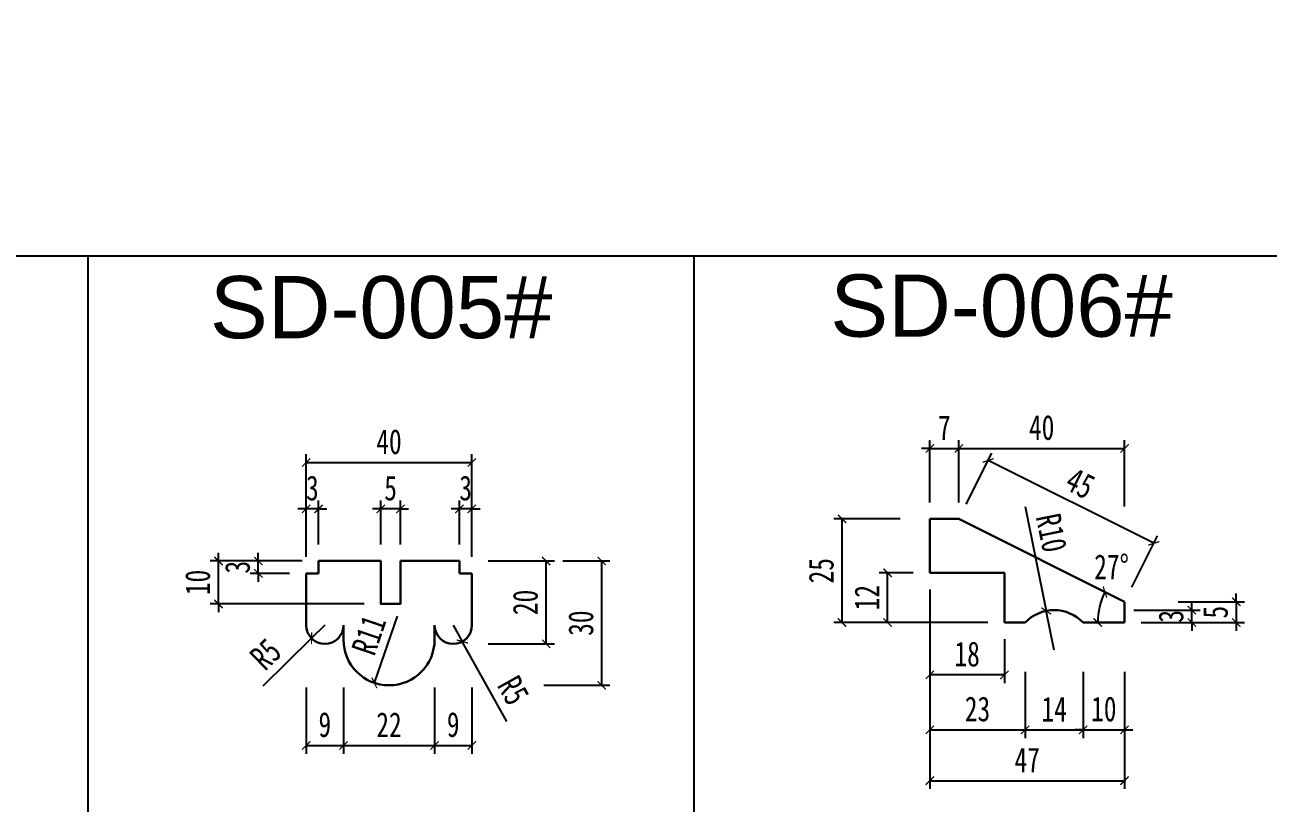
# Model space of a CAD drawing. Header units: millimetres. Extents: x 0 to 1097966, y -63096 to 223085.
# Drawn here: x 338555.3 to 338855.4, y -56648.4 to -56460.7 of the extents above; entities that cross this region are included whole.
import ezdxf

# ---------------------------------------------------------------- set-up
doc = ezdxf.new("R2010")
doc.units = ezdxf.units.MM
doc.layers.add('A3主线', color=7, linetype='Continuous', lineweight=30)
doc.styles.get("Standard").update_dxf_attribs({"font": 'arial.ttf'})
doc.styles.add('尺寸字体', font='', dxfattribs={"width": 0.75})
doc.styles.get('尺寸字体').set_extended_font_data('SimHei')
doc.dimstyles.new('副本 廖志利标注1', dxfattribs={"dimscale": 20, "dimtxt": 0.3, "dimasz": 0.1, "dimexe": 0.1, "dimexo": 0.2, "dimgap": 0.1, "dimtad": 1, "dimdec": 0, "dimzin": 0, "dimdsep": 46, "dimtxsty": '尺寸字体', "dimblk": 'ARCHTICK', "dimcen": 0.09, "dimclrd": 6, "dimclre": 6, "dimclrt": 2, "dimadec": 0, "dimazin": 0, "dimtfac": 1, "dimtdec": 0, "dimtix": 1, "dimtmove": 1, "dimatfit": 3, "dimldrblk": 'ARCHTICK', "dimfxl": 0.7, "dimfxlon": 1, "dimtolj": 1, "dimtzin": 0, "dimarcsym": 0})

# ---------------------------------------------------------------- blocks, each defined once
blk = doc.blocks.new('_ArchTick')
at = {"color": 0, "linetype": 'ByBlock', "const_width": 0.15}
blk.add_lwpolyline([(-0.5, -0.5), (0.5, 0.5)], dxfattribs=at)
blk = doc.blocks.new('*D560')
at = {"color": 6, "lineweight": -2, "transparency": 16777216}
for p, q in [((338623.18, -56620.5), (338623.18, -56636.5)), ((338632.18, -56620.5), (338632.18, -56636.5)), ((338623.18, -56634.5), (338632.18, -56634.5))]:
    blk.add_line(p, q, dxfattribs=at)
at = {"layer": 'Defpoints', "color": 0, "lineweight": 13, "transparency": 16777216}
for p in [(338623.18, -56605.5), (338632.18, -56605.5), (338632.18, -56634.5)]:
    blk.add_point(p, dxfattribs=at)
at = {"color": 6, "lineweight": -2, "transparency": 16777216, "xscale": 2, "yscale": 2, "zscale": 2, "rotation": 180}
blk.add_blockref('_ArchTick', (338623.18, -56634.5), dxfattribs=at)
at = {"color": 6, "lineweight": -2, "transparency": 16777216, "xscale": 2, "yscale": 2, "zscale": 2}
blk.add_blockref('_ArchTick', (338632.18, -56634.5), dxfattribs=at)
at = {"color": 2, "transparency": 16777216, "insert": (338627.68, -56629.5), "char_height": 6, "attachment_point": 5, "style": '尺寸字体'}
blk.add_mtext('\\A1;9', dxfattribs=at)
blk = doc.blocks.new('*D561')
at = {"color": 6, "lineweight": -2, "transparency": 16777216}
for p, q in [((338654.18, -56620.5), (338654.18, -56636.5)), ((338663.18, -56620.5), (338663.18, -56636.5)), ((338654.18, -56634.5), (338663.18, -56634.5))]:
    blk.add_line(p, q, dxfattribs=at)
at = {"layer": 'Defpoints', "color": 0, "lineweight": 13, "transparency": 16777216}
for p in [(338654.18, -56605.5), (338663.18, -56605.5), (338663.18, -56634.5)]:
    blk.add_point(p, dxfattribs=at)
at = {"color": 6, "lineweight": -2, "transparency": 16777216, "xscale": 2, "yscale": 2, "zscale": 2, "rotation": 180}
blk.add_blockref('_ArchTick', (338654.18, -56634.5), dxfattribs=at)
at = {"color": 6, "lineweight": -2, "transparency": 16777216, "xscale": 2, "yscale": 2, "zscale": 2}
blk.add_blockref('_ArchTick', (338663.18, -56634.5), dxfattribs=at)
at = {"color": 2, "transparency": 16777216, "insert": (338658.68, -56629.5), "char_height": 6, "attachment_point": 5, "style": '尺寸字体'}
blk.add_mtext('\\A1;9', dxfattribs=at)
blk = doc.blocks.new('*D562')
at = {"color": 6, "lineweight": -2, "transparency": 16777216}
for p, q in [((338641.19, -56586), (338641.19, -56575.44)), ((338645.92, -56586), (338645.92, -56575.44)), ((338641.19, -56577.44), (338639.19, -56577.44)), ((338645.92, -56577.44), (338641.19, -56577.44)), ((338645.92, -56577.44), (338647.92, -56577.44))]:
    blk.add_line(p, q, dxfattribs=at)
at = {"layer": 'Defpoints', "color": 0, "lineweight": 13, "transparency": 16777216}
for p in [(338641.19, -56577.44), (338641.19, -56590), (338645.92, -56590)]:
    blk.add_point(p, dxfattribs=at)
at = {"color": 6, "lineweight": -2, "transparency": 16777216, "xscale": 2, "yscale": 2, "zscale": 2}
blk.add_blockref('_ArchTick', (338641.19, -56577.44), dxfattribs=at)
at = {"color": 6, "lineweight": -2, "transparency": 16777216, "xscale": 2, "yscale": 2, "zscale": 2, "rotation": 180}
blk.add_blockref('_ArchTick', (338645.92, -56577.44), dxfattribs=at)
at = {"color": 2, "transparency": 16777216, "insert": (338643.56, -56572.44), "char_height": 6, "attachment_point": 5, "style": '尺寸字体'}
blk.add_mtext('\\A1;5', dxfattribs=at)
blk = doc.blocks.new('*D563')
at = {"color": 6, "lineweight": -2, "transparency": 16777216}
for p, q in [((338667.12, -56590), (338683.12, -56590)), ((338681.12, -56610), (338681.12, -56590)), ((338667.12, -56610), (338683.12, -56610))]:
    blk.add_line(p, q, dxfattribs=at)
at = {"layer": 'Defpoints', "color": 0, "lineweight": 13, "transparency": 16777216}
for p in [(338660.18, -56590), (338681.12, -56590), (338658.68, -56610)]:
    blk.add_point(p, dxfattribs=at)
at = {"color": 6, "lineweight": -2, "transparency": 16777216, "xscale": 2, "yscale": 2, "zscale": 2}
for p, rotation in [((338681.12, -56590), 90), ((338681.12, -56610), 270)]:
    blk.add_blockref('_ArchTick', p, dxfattribs=dict(at, rotation=rotation))
at = {"color": 2, "transparency": 16777216, "insert": (338676.12, -56600), "char_height": 6, "attachment_point": 5, "rotation": 90, "style": '尺寸字体'}
blk.add_mtext('\\A1;20', dxfattribs=at)
blk = doc.blocks.new('*D564')
at = {"color": 6, "lineweight": -2, "transparency": 16777216}
for p, q in [((338685.12, -56590), (338696.53, -56590)), ((338694.53, -56620), (338694.53, -56590)), ((338680.53, -56620), (338696.53, -56620))]:
    blk.add_line(p, q, dxfattribs=at)
at = {"layer": 'Defpoints', "color": 0, "lineweight": 13, "transparency": 16777216}
for p in [(338681.12, -56590), (338694.53, -56590), (338643.18, -56620)]:
    blk.add_point(p, dxfattribs=at)
at = {"color": 6, "lineweight": -2, "transparency": 16777216, "xscale": 2, "yscale": 2, "zscale": 2}
for p, rotation in [((338694.53, -56590), 90), ((338694.53, -56620), 270)]:
    blk.add_blockref('_ArchTick', p, dxfattribs=dict(at, rotation=rotation))
at = {"color": 2, "transparency": 16777216, "insert": (338689.53, -56605), "char_height": 6, "attachment_point": 5, "rotation": 90, "style": '尺寸字体'}
blk.add_mtext('\\A1;30', dxfattribs=at)
blk = doc.blocks.new('*D565')
at = {"color": 6, "lineweight": -2, "transparency": 16777216}
for p, q in [((338611.62, -56590), (338611.62, -56588)), ((338622.18, -56590), (338609.62, -56590)), ((338611.62, -56593), (338611.62, -56590)), ((338619.18, -56593), (338609.62, -56593)), ((338611.62, -56593), (338611.62, -56595))]:
    blk.add_line(p, q, dxfattribs=at)
at = {"layer": 'Defpoints', "color": 0, "lineweight": 13, "transparency": 16777216}
for p in [(338611.62, -56590), (338626.18, -56590), (338623.18, -56593)]:
    blk.add_point(p, dxfattribs=at)
at = {"color": 6, "lineweight": -2, "transparency": 16777216, "xscale": 2, "yscale": 2, "zscale": 2}
for p, rotation in [((338611.62, -56590), 270), ((338611.62, -56593), 90)]:
    blk.add_blockref('_ArchTick', p, dxfattribs=dict(at, rotation=rotation))
at = {"color": 2, "transparency": 16777216, "insert": (338606.62, -56591.5), "char_height": 6, "attachment_point": 5, "rotation": 90, "style": '尺寸字体'}
blk.add_mtext('\\A1;3', dxfattribs=at)
blk = doc.blocks.new('*D566')
at = {"color": 6, "lineweight": -2, "transparency": 16777216}
for p, q in [((338623.18, -56589), (338623.18, -56575.44)), ((338626.18, -56586), (338626.18, -56575.44)), ((338623.18, -56577.44), (338621.18, -56577.44)), ((338626.18, -56577.44), (338623.18, -56577.44)), ((338626.18, -56577.44), (338628.18, -56577.44))]:
    blk.add_line(p, q, dxfattribs=at)
at = {"layer": 'Defpoints', "color": 0, "lineweight": 13, "transparency": 16777216}
for p in [(338623.18, -56577.44), (338626.18, -56590), (338623.18, -56593)]:
    blk.add_point(p, dxfattribs=at)
at = {"color": 6, "lineweight": -2, "transparency": 16777216, "xscale": 2, "yscale": 2, "zscale": 2}
blk.add_blockref('_ArchTick', (338623.18, -56577.44), dxfattribs=at)
at = {"color": 6, "lineweight": -2, "transparency": 16777216, "xscale": 2, "yscale": 2, "zscale": 2, "rotation": 180}
blk.add_blockref('_ArchTick', (338626.18, -56577.44), dxfattribs=at)
at = {"color": 2, "transparency": 16777216, "insert": (338624.68, -56572.44), "char_height": 6, "attachment_point": 5, "style": '尺寸字体'}
blk.add_mtext('\\A1;3', dxfattribs=at)
blk = doc.blocks.new('*D567')
at = {"color": 6, "lineweight": -2, "transparency": 16777216}
for p, q in [((338632.18, -56620.5), (338632.18, -56636.5)), ((338654.18, -56620.5), (338654.18, -56636.5)), ((338632.18, -56634.5), (338654.18, -56634.5))]:
    blk.add_line(p, q, dxfattribs=at)
at = {"layer": 'Defpoints', "color": 0, "lineweight": 13, "transparency": 16777216}
for p in [(338632.18, -56605.5), (338654.18, -56605.5), (338654.18, -56634.5)]:
    blk.add_point(p, dxfattribs=at)
at = {"color": 6, "lineweight": -2, "transparency": 16777216, "xscale": 2, "yscale": 2, "zscale": 2, "rotation": 180}
blk.add_blockref('_ArchTick', (338632.18, -56634.5), dxfattribs=at)
at = {"color": 6, "lineweight": -2, "transparency": 16777216, "xscale": 2, "yscale": 2, "zscale": 2}
blk.add_blockref('_ArchTick', (338654.18, -56634.5), dxfattribs=at)
at = {"color": 2, "transparency": 16777216, "insert": (338643.18, -56629.5), "char_height": 6, "attachment_point": 5, "style": '尺寸字体'}
blk.add_mtext('\\A1;22', dxfattribs=at)
blk = doc.blocks.new('*D568')
at = {"color": 6, "lineweight": -2, "transparency": 16777216}
for p, q in [((338623.18, -56580.25), (338623.18, -56564.25)), ((338663.18, -56580.25), (338663.18, -56564.25)), ((338623.18, -56566.25), (338663.18, -56566.25))]:
    blk.add_line(p, q, dxfattribs=at)
at = {"layer": 'Defpoints', "color": 0, "lineweight": 13, "transparency": 16777216}
for p in [(338663.18, -56566.25), (338623.18, -56593), (338663.18, -56596.28)]:
    blk.add_point(p, dxfattribs=at)
at = {"color": 6, "lineweight": -2, "transparency": 16777216, "xscale": 2, "yscale": 2, "zscale": 2, "rotation": 180}
blk.add_blockref('_ArchTick', (338623.18, -56566.25), dxfattribs=at)
at = {"color": 6, "lineweight": -2, "transparency": 16777216, "xscale": 2, "yscale": 2, "zscale": 2}
blk.add_blockref('_ArchTick', (338663.18, -56566.25), dxfattribs=at)
at = {"color": 2, "transparency": 16777216, "insert": (338643.18, -56561.25), "char_height": 6, "attachment_point": 5, "style": '尺寸字体'}
blk.add_mtext('\\A1;40', dxfattribs=at)
blk = doc.blocks.new('*D571')
at = {"color": 6, "lineweight": -2, "transparency": 16777216}
for p, q in [((338773.77, -56575.85), (338773.77, -56560.83)), ((338780.77, -56575.85), (338780.77, -56560.83)), ((338773.77, -56562.83), (338771.77, -56562.83)), ((338773.77, -56562.83), (338780.77, -56562.83)), ((338780.77, -56562.83), (338782.77, -56562.83))]:
    blk.add_line(p, q, dxfattribs=at)
at = {"layer": 'Defpoints', "color": 0, "lineweight": 13, "transparency": 16777216}
for p in [(338780.77, -56562.83), (338773.77, -56579.85), (338780.77, -56579.85)]:
    blk.add_point(p, dxfattribs=at)
at = {"color": 6, "lineweight": -2, "transparency": 16777216, "xscale": 2, "yscale": 2, "zscale": 2}
blk.add_blockref('_ArchTick', (338773.77, -56562.83), dxfattribs=at)
at = {"color": 6, "lineweight": -2, "transparency": 16777216, "xscale": 2, "yscale": 2, "zscale": 2, "rotation": 180}
blk.add_blockref('_ArchTick', (338780.77, -56562.83), dxfattribs=at)
at = {"color": 2, "transparency": 16777216, "insert": (338777.27, -56557.83), "char_height": 6, "attachment_point": 5, "style": '尺寸字体'}
blk.add_mtext('\\A1;7', dxfattribs=at)
blk = doc.blocks.new('*D572')
at = {"color": 6, "lineweight": -2, "transparency": 16777216}
for p, q in [((338780.77, -56575.85), (338780.77, -56560.83)), ((338820.77, -56576.83), (338820.77, -56560.83)), ((338780.77, -56562.83), (338820.77, -56562.83))]:
    blk.add_line(p, q, dxfattribs=at)
at = {"layer": 'Defpoints', "color": 0, "lineweight": 13, "transparency": 16777216}
for p in [(338820.77, -56562.83), (338780.77, -56579.85), (338820.77, -56599.85)]:
    blk.add_point(p, dxfattribs=at)
at = {"color": 6, "lineweight": -2, "transparency": 16777216, "xscale": 2, "yscale": 2, "zscale": 2, "rotation": 180}
blk.add_blockref('_ArchTick', (338780.77, -56562.83), dxfattribs=at)
at = {"color": 6, "lineweight": -2, "transparency": 16777216, "xscale": 2, "yscale": 2, "zscale": 2}
blk.add_blockref('_ArchTick', (338820.77, -56562.83), dxfattribs=at)
at = {"color": 2, "transparency": 16777216, "insert": (338800.77, -56557.83), "char_height": 6, "attachment_point": 5, "style": '尺寸字体'}
blk.add_mtext('\\A1;40', dxfattribs=at)
blk = doc.blocks.new('*D573')
at = {"color": 6, "lineweight": -2, "transparency": 16777216}
for p, q in [((338766.57, -56579.85), (338750.57, -56579.85)), ((338752.57, -56604.85), (338752.57, -56579.85)), ((338766.57, -56604.85), (338750.57, -56604.85))]:
    blk.add_line(p, q, dxfattribs=at)
at = {"layer": 'Defpoints', "color": 0, "lineweight": 13, "transparency": 16777216}
for p in [(338752.57, -56579.85), (338773.77, -56579.85), (338791.77, -56604.85)]:
    blk.add_point(p, dxfattribs=at)
at = {"color": 6, "lineweight": -2, "transparency": 16777216, "xscale": 2, "yscale": 2, "zscale": 2}
for p, rotation in [((338752.57, -56579.85), 90), ((338752.57, -56604.85), 270)]:
    blk.add_blockref('_ArchTick', p, dxfattribs=dict(at, rotation=rotation))
at = {"color": 2, "transparency": 16777216, "insert": (338747.57, -56592.35), "char_height": 6, "attachment_point": 5, "rotation": 90, "style": '尺寸字体'}
blk.add_mtext('\\A1;25', dxfattribs=at)
blk = doc.blocks.new('*D574')
at = {"color": 6, "lineweight": -2, "transparency": 16777216}
for p, q in [((338773.77, -56616.74), (338773.77, -56632.74)), ((338796.77, -56616.74), (338796.77, -56632.74)), ((338773.77, -56630.74), (338796.77, -56630.74))]:
    blk.add_line(p, q, dxfattribs=at)
at = {"layer": 'Defpoints', "color": 0, "lineweight": 13, "transparency": 16777216}
for p in [(338773.77, -56592.85), (338796.77, -56604.85), (338796.77, -56630.74)]:
    blk.add_point(p, dxfattribs=at)
at = {"color": 6, "lineweight": -2, "transparency": 16777216, "xscale": 2, "yscale": 2, "zscale": 2, "rotation": 180}
blk.add_blockref('_ArchTick', (338773.77, -56630.74), dxfattribs=at)
at = {"color": 6, "lineweight": -2, "transparency": 16777216, "xscale": 2, "yscale": 2, "zscale": 2}
blk.add_blockref('_ArchTick', (338796.77, -56630.74), dxfattribs=at)
at = {"color": 2, "transparency": 16777216, "insert": (338785.27, -56625.74), "char_height": 6, "attachment_point": 5, "style": '尺寸字体'}
blk.add_mtext('\\A1;23', dxfattribs=at)
blk = doc.blocks.new('*D575')
at = {"color": 6, "lineweight": -2, "transparency": 16777216}
for p, q in [((338796.77, -56616.74), (338796.77, -56632.74)), ((338810.77, -56616.74), (338810.77, -56632.74)), ((338796.77, -56630.74), (338810.77, -56630.74))]:
    blk.add_line(p, q, dxfattribs=at)
at = {"layer": 'Defpoints', "color": 0, "lineweight": 13, "transparency": 16777216}
for p in [(338796.77, -56604.85), (338810.77, -56604.85), (338810.77, -56630.74)]:
    blk.add_point(p, dxfattribs=at)
at = {"color": 6, "lineweight": -2, "transparency": 16777216, "xscale": 2, "yscale": 2, "zscale": 2, "rotation": 180}
blk.add_blockref('_ArchTick', (338796.77, -56630.74), dxfattribs=at)
at = {"color": 6, "lineweight": -2, "transparency": 16777216, "xscale": 2, "yscale": 2, "zscale": 2}
blk.add_blockref('_ArchTick', (338810.77, -56630.74), dxfattribs=at)
at = {"color": 2, "transparency": 16777216, "insert": (338803.77, -56625.74), "char_height": 6, "attachment_point": 5, "style": '尺寸字体'}
blk.add_mtext('\\A1;14', dxfattribs=at)
blk = doc.blocks.new('*D576')
at = {"color": 6, "lineweight": -2, "transparency": 16777216}
for p, q in [((338810.77, -56616.74), (338810.77, -56632.74)), ((338820.77, -56616.74), (338820.77, -56632.74)), ((338810.77, -56630.74), (338808.77, -56630.74)), ((338810.77, -56630.74), (338820.77, -56630.74)), ((338820.77, -56630.74), (338822.77, -56630.74))]:
    blk.add_line(p, q, dxfattribs=at)
at = {"layer": 'Defpoints', "color": 0, "lineweight": 13, "transparency": 16777216}
for p in [(338810.77, -56604.85), (338820.77, -56604.85), (338820.77, -56630.74)]:
    blk.add_point(p, dxfattribs=at)
at = {"color": 6, "lineweight": -2, "transparency": 16777216, "xscale": 2, "yscale": 2, "zscale": 2}
blk.add_blockref('_ArchTick', (338810.77, -56630.74), dxfattribs=at)
at = {"color": 6, "lineweight": -2, "transparency": 16777216, "xscale": 2, "yscale": 2, "zscale": 2, "rotation": 180}
blk.add_blockref('_ArchTick', (338820.77, -56630.74), dxfattribs=at)
at = {"color": 2, "transparency": 16777216, "insert": (338815.77, -56625.74), "char_height": 6, "attachment_point": 5, "style": '尺寸字体'}
blk.add_mtext('\\A1;10', dxfattribs=at)
blk = doc.blocks.new('*D577')
at = {"color": 6, "lineweight": -2, "transparency": 16777216}
for p, q in [((338773.77, -56629), (338773.77, -56645)), ((338820.77, -56629), (338820.77, -56645)), ((338773.77, -56643), (338820.77, -56643))]:
    blk.add_line(p, q, dxfattribs=at)
at = {"layer": 'Defpoints', "color": 0, "lineweight": 13, "transparency": 16777216}
for p in [(338773.77, -56604.85), (338820.77, -56604.85), (338820.77, -56643)]:
    blk.add_point(p, dxfattribs=at)
at = {"color": 6, "lineweight": -2, "transparency": 16777216, "xscale": 2, "yscale": 2, "zscale": 2, "rotation": 180}
blk.add_blockref('_ArchTick', (338773.77, -56643), dxfattribs=at)
at = {"color": 6, "lineweight": -2, "transparency": 16777216, "xscale": 2, "yscale": 2, "zscale": 2}
blk.add_blockref('_ArchTick', (338820.77, -56643), dxfattribs=at)
at = {"color": 2, "transparency": 16777216, "insert": (338797.27, -56638), "char_height": 6, "attachment_point": 5, "style": '尺寸字体'}
blk.add_mtext('\\A1;47', dxfattribs=at)
blk = doc.blocks.new('*D578')
at = {"color": 6, "lineweight": -2, "transparency": 16777216}
for p, q in [((338837.02, -56601.85), (338837.02, -56599.85)), ((338823.02, -56601.85), (338839.02, -56601.85)), ((338837.02, -56604.85), (338837.02, -56601.85)), ((338824.77, -56604.85), (338839.02, -56604.85)), ((338837.02, -56604.85), (338837.02, -56606.85))]:
    blk.add_line(p, q, dxfattribs=at)
at = {"layer": 'Defpoints', "color": 0, "lineweight": 13, "transparency": 16777216}
for p in [(338803.77, -56601.85), (338837.02, -56601.85), (338820.77, -56604.85)]:
    blk.add_point(p, dxfattribs=at)
at = {"color": 6, "lineweight": -2, "transparency": 16777216, "xscale": 2, "yscale": 2, "zscale": 2}
for p, rotation in [((338837.02, -56601.85), 270), ((338837.02, -56604.85), 90)]:
    blk.add_blockref('_ArchTick', p, dxfattribs=dict(at, rotation=rotation))
at = {"color": 2, "transparency": 16777216, "insert": (338832.02, -56603.35), "char_height": 6, "attachment_point": 5, "rotation": 90, "style": '尺寸字体'}
blk.add_mtext('\\A1;3', dxfattribs=at)
blk = doc.blocks.new('*D579')
at = {"color": 6, "lineweight": -2, "transparency": 16777216}
for p, q in [((338833.75, -56599.85), (338849.75, -56599.85)), ((338847.75, -56599.85), (338847.75, -56597.85)), ((338847.75, -56599.85), (338847.75, -56604.85)), ((338833.75, -56604.85), (338849.75, -56604.85)), ((338847.75, -56604.85), (338847.75, -56606.85))]:
    blk.add_line(p, q, dxfattribs=at)
at = {"layer": 'Defpoints', "color": 0, "lineweight": 13, "transparency": 16777216}
for p in [(338820.77, -56599.85), (338820.77, -56604.85), (338847.75, -56604.85)]:
    blk.add_point(p, dxfattribs=at)
at = {"color": 6, "lineweight": -2, "transparency": 16777216, "xscale": 2, "yscale": 2, "zscale": 2}
for p, rotation in [((338847.75, -56599.85), 270), ((338847.75, -56604.85), 90)]:
    blk.add_blockref('_ArchTick', p, dxfattribs=dict(at, rotation=rotation))
at = {"color": 2, "transparency": 16777216, "insert": (338842.75, -56602.35), "char_height": 6, "attachment_point": 5, "rotation": 90, "style": '尺寸字体'}
blk.add_mtext('\\A1;5', dxfattribs=at)
blk = doc.blocks.new('*D580')
at = {"color": 6, "lineweight": -2, "transparency": 16777216}
for p, q in [((338782.56, -56576.28), (338788.72, -56563.95)), ((338827.83, -56585.74), (338787.83, -56565.74)), ((338822.56, -56596.28), (338828.72, -56583.95))]:
    blk.add_line(p, q, dxfattribs=at)
at = {"layer": 'Defpoints', "color": 0, "lineweight": 13, "transparency": 16777216}
for p in [(338787.83, -56565.74), (338780.77, -56579.85), (338820.77, -56599.85)]:
    blk.add_point(p, dxfattribs=at)
at = {"color": 6, "lineweight": -2, "transparency": 16777216, "xscale": 2, "yscale": 2, "zscale": 2}
for p, rotation in [((338787.83, -56565.74), 153.434948822922), ((338827.83, -56585.74), 333.434948822922)]:
    blk.add_blockref('_ArchTick', p, dxfattribs=dict(at, rotation=rotation))
at = {"color": 2, "transparency": 16777216, "insert": (338810.07, -56571.27), "char_height": 6, "attachment_point": 5, "rotation": 333.4349, "style": '尺寸字体'}
blk.add_mtext('\\A1;45', dxfattribs=at)
blk = doc.blocks.new('*D688')
at = {"color": 6, "lineweight": -2, "transparency": 16777216}
for p, q in [((338635.65, -56752.55), (338635.65, -56768.55)), ((338632.65, -56754.61), (338632.65, -56768.55)), ((338632.65, -56766.55), (338630.65, -56766.55)), ((338632.65, -56766.55), (338635.65, -56766.55)), ((338635.65, -56766.55), (338637.65, -56766.55))]:
    blk.add_line(p, q, dxfattribs=at)
at = {"layer": 'Defpoints', "color": 0, "lineweight": 13, "transparency": 16777216}
for p in [(338635.65, 0, 0), (338632.65, -56750.61, 0), (338635.65, -56766.55)]:
    blk.add_point(p, dxfattribs=at)
at = {"color": 6, "lineweight": -2, "transparency": 16777216, "xscale": 2, "yscale": 2, "zscale": 2}
blk.add_blockref('_ArchTick', (338632.65, -56766.55), dxfattribs=at)
at = {"color": 6, "lineweight": -2, "transparency": 16777216, "xscale": 2, "yscale": 2, "zscale": 2, "rotation": 180}
blk.add_blockref('_ArchTick', (338635.65, -56766.55), dxfattribs=at)
at = {"color": 2, "transparency": 16777216, "insert": (338634.15, -56761.55), "char_height": 6, "attachment_point": 5, "style": '尺寸字体'}
blk.add_mtext('\\A1;3', dxfattribs=at)
blk = doc.blocks.new('*D689')
at = {"color": 6, "lineweight": -2, "transparency": 16777216}
for p, q in [((338635.65, -4), (338635.65, -17.94)), ((338642.65, -29.94), (338642.65, -13.94)), ((338635.65, -15.94), (338633.65, -15.94)), ((338635.65, -15.94), (338642.65, -15.94)), ((338642.65, -15.94), (338644.65, -15.94))]:
    blk.add_line(p, q, dxfattribs=at)
at = {"layer": 'Defpoints', "color": 0, "lineweight": 13, "transparency": 16777216}
for p in [(338635.65, 0, 0), (338642.65, -15.94), (338642.65, -56750.61, 0)]:
    blk.add_point(p, dxfattribs=at)
at = {"color": 6, "lineweight": -2, "transparency": 16777216, "xscale": 2, "yscale": 2, "zscale": 2}
blk.add_blockref('_ArchTick', (338635.65, -15.94), dxfattribs=at)
at = {"color": 6, "lineweight": -2, "transparency": 16777216, "xscale": 2, "yscale": 2, "zscale": 2, "rotation": 180}
blk.add_blockref('_ArchTick', (338642.65, -15.94), dxfattribs=at)
at = {"color": 2, "transparency": 16777216, "insert": (338639.15, -10.94), "char_height": 6, "attachment_point": 5, "style": '尺寸字体'}
blk.add_mtext('\\A1;7', dxfattribs=at)
blk = doc.blocks.new('*D627')
at = {"color": 6, "lineweight": -2, "transparency": 16777216}
for p, q in [((338660.18, -56586), (338660.18, -56575.44)), ((338663.18, -56589), (338663.18, -56575.44)), ((338660.18, -56577.44), (338658.18, -56577.44)), ((338663.18, -56577.44), (338660.18, -56577.44)), ((338663.18, -56577.44), (338665.18, -56577.44))]:
    blk.add_line(p, q, dxfattribs=at)
at = {"layer": 'Defpoints', "color": 0, "lineweight": 13, "transparency": 16777216}
for p in [(338660.18, -56577.44), (338660.18, -56590), (338663.18, -56593)]:
    blk.add_point(p, dxfattribs=at)
at = {"color": 6, "lineweight": -2, "transparency": 16777216, "xscale": 2, "yscale": 2, "zscale": 2}
blk.add_blockref('_ArchTick', (338660.18, -56577.44), dxfattribs=at)
at = {"color": 6, "lineweight": -2, "transparency": 16777216, "xscale": 2, "yscale": 2, "zscale": 2, "rotation": 180}
blk.add_blockref('_ArchTick', (338663.18, -56577.44), dxfattribs=at)
at = {"color": 2, "transparency": 16777216, "insert": (338661.68, -56572.44), "char_height": 6, "attachment_point": 5, "style": '尺寸字体'}
blk.add_mtext('\\A1;3', dxfattribs=at)
blk = doc.blocks.new('*D628')
at = {"color": 6, "lineweight": -2, "transparency": 16777216}
for p in [(338627.68, -56605.5), (338612.79, -56620.09)]:
    blk.add_line(p, (338624.47, -56608.64), dxfattribs=at)
at = {"layer": 'Defpoints', "color": 0, "lineweight": 13, "transparency": 16777216}
for p in [(338627.68, -56605.5), (338624.47, -56608.64)]:
    blk.add_point(p, dxfattribs=at)
at = {"color": 6, "lineweight": -2, "transparency": 16777216, "xscale": 2, "yscale": 2, "zscale": 2, "rotation": 44.40264058946459}
blk.add_blockref('_ArchTick', (338624.47, -56608.64), dxfattribs=at)
at = {"color": 2, "transparency": 16777216, "insert": (338613.39, -56612.49), "char_height": 6, "attachment_point": 5, "rotation": 44.4026, "style": '尺寸字体'}
blk.add_mtext('\\A1;R5', dxfattribs=at)
blk = doc.blocks.new('*D629')
at = {"color": 6, "lineweight": -2, "transparency": 16777216}
blk.add_line((338645.12, -56603.32), (338639.63, -56619.41), dxfattribs=at)
at = {"layer": 'Defpoints', "color": 0, "lineweight": 13, "transparency": 16777216}
for p in [(338643.18, -56609), (338639.63, -56619.41)]:
    blk.add_point(p, dxfattribs=at)
at = {"color": 6, "lineweight": -2, "transparency": 16777216, "xscale": 2, "yscale": 2, "zscale": 2, "rotation": 251.1820105342293}
blk.add_blockref('_ArchTick', (338639.63, -56619.41), dxfattribs=at)
at = {"color": 2, "transparency": 16777216, "insert": (338638.29, -56607.86), "char_height": 6, "attachment_point": 5, "rotation": 71.182, "style": '尺寸字体'}
blk.add_mtext('\\A1;R11', dxfattribs=at)
blk = doc.blocks.new('*D630')
at = {"color": 6, "lineweight": -2, "transparency": 16777216}
for p in [(338658.68, -56605.5), (338671.63, -56628.7)]:
    blk.add_line(p, (338660.88, -56609.43), dxfattribs=at)
at = {"layer": 'Defpoints', "color": 0, "lineweight": 13, "transparency": 16777216}
for p in [(338658.68, -56605.5), (338660.88, -56609.43)]:
    blk.add_point(p, dxfattribs=at)
at = {"color": 6, "lineweight": -2, "transparency": 16777216, "xscale": 2, "yscale": 2, "zscale": 2, "rotation": 119.1557129014699}
blk.add_blockref('_ArchTick', (338660.88, -56609.43), dxfattribs=at)
at = {"color": 2, "transparency": 16777216, "insert": (338673.19, -56621.24), "char_height": 6, "attachment_point": 5, "rotation": 299.1557, "style": '尺寸字体'}
blk.add_mtext('\\A1;R5', dxfattribs=at)
blk = doc.blocks.new('*D701')
at = {"color": 6, "lineweight": -2, "transparency": 16777216}
blk.add_arc((338830.77, -56604.85), 16.47, 153.4349, 180, dxfattribs=at)
at = {"layer": 'Defpoints', "color": 0, "lineweight": 13, "transparency": 16777216}
for p in [(338780.77, -56579.85), (338820.77, -56599.85), (338814.5, -56602.32), (338810.77, -56604.85), (338820.77, -56604.85)]:
    blk.add_point(p, dxfattribs=at)
at = {"color": 6, "lineweight": -2, "transparency": 16777216, "xscale": 2, "yscale": 2, "zscale": 2}
for p, rotation in [((338816.04, -56597.49), 63.43494882294875), ((338814.3, -56604.85), 269.9999999999454)]:
    blk.add_blockref('_ArchTick', p, dxfattribs=dict(at, rotation=rotation))
at = {"color": 2, "transparency": 16777216, "insert": (338817.64, -56591.41), "char_height": 6, "attachment_point": 5, "style": '尺寸字体'}
blk.add_mtext('\\A1;27°', dxfattribs=at)
blk = doc.blocks.new('*D631')
at = {"color": 6, "lineweight": -2, "transparency": 16777216}
for p in [(338796.75, -56576.89), (338803.77, -56611.52)]:
    blk.add_line(p, (338801.85, -56602.05), dxfattribs=at)
at = {"layer": 'Defpoints', "color": 0, "lineweight": 13, "transparency": 16777216}
for p in [(338801.85, -56602.05), (338803.77, -56611.52)]:
    blk.add_point(p, dxfattribs=at)
at = {"color": 6, "lineweight": -2, "transparency": 16777216, "xscale": 2, "yscale": 2, "zscale": 2, "rotation": 281.4647095141468}
blk.add_blockref('_ArchTick', (338801.85, -56602.05), dxfattribs=at)
at = {"color": 2, "transparency": 16777216, "insert": (338803.13, -56583.22), "char_height": 6, "attachment_point": 5, "rotation": 281.4647, "style": '尺寸字体'}
blk.add_mtext('\\A1;R10', dxfattribs=at)
blk = doc.blocks.new('*D632')
at = {"color": 6, "lineweight": -2, "transparency": 16777216}
for p, q in [((338773.77, -56596.85), (338773.77, -56619.48)), ((338791.77, -56608.85), (338791.77, -56619.48)), ((338791.77, -56617.48), (338773.77, -56617.48))]:
    blk.add_line(p, q, dxfattribs=at)
at = {"layer": 'Defpoints', "color": 0, "lineweight": 13, "transparency": 16777216}
for p in [(338773.77, -56592.85), (338791.77, -56604.85), (338773.77, -56617.48)]:
    blk.add_point(p, dxfattribs=at)
at = {"color": 6, "lineweight": -2, "transparency": 16777216, "xscale": 2, "yscale": 2, "zscale": 2, "rotation": 180}
blk.add_blockref('_ArchTick', (338773.77, -56617.48), dxfattribs=at)
at = {"color": 6, "lineweight": -2, "transparency": 16777216, "xscale": 2, "yscale": 2, "zscale": 2}
blk.add_blockref('_ArchTick', (338791.77, -56617.48), dxfattribs=at)
at = {"color": 2, "transparency": 16777216, "insert": (338782.77, -56612.48), "char_height": 6, "attachment_point": 5, "style": '尺寸字体'}
blk.add_mtext('\\A1;18', dxfattribs=at)
blk = doc.blocks.new('*D633')
at = {"color": 6, "lineweight": -2, "transparency": 16777216}
for p, q in [((338769.77, -56592.85), (338761.56, -56592.85)), ((338763.56, -56604.85), (338763.56, -56592.85)), ((338787.77, -56604.85), (338761.56, -56604.85))]:
    blk.add_line(p, q, dxfattribs=at)
at = {"layer": 'Defpoints', "color": 0, "lineweight": 13, "transparency": 16777216}
for p in [(338763.56, -56592.85), (338773.77, -56592.85), (338791.77, -56604.85)]:
    blk.add_point(p, dxfattribs=at)
at = {"color": 6, "lineweight": -2, "transparency": 16777216, "xscale": 2, "yscale": 2, "zscale": 2}
for p, rotation in [((338763.56, -56592.85), 90), ((338763.56, -56604.85), 270)]:
    blk.add_blockref('_ArchTick', p, dxfattribs=dict(at, rotation=rotation))
at = {"color": 2, "transparency": 16777216, "insert": (338758.56, -56598.85), "char_height": 6, "attachment_point": 5, "rotation": 90, "style": '尺寸字体'}
blk.add_mtext('\\A1;12', dxfattribs=at)
blk = doc.blocks.new('*D704')
at = {"color": 6, "lineweight": -2, "transparency": 16777216}
for p, q in [((338602, -56590), (338602, -56588)), ((338622.18, -56590), (338600, -56590)), ((338602, -56600.36), (338602, -56590)), ((338637.19, -56600.36), (338600, -56600.36)), ((338602, -56600.36), (338602, -56602.36))]:
    blk.add_line(p, q, dxfattribs=at)
at = {"layer": 'Defpoints', "color": 0, "lineweight": 13, "transparency": 16777216}
for p in [(338602, -56590), (338626.18, -56590), (338641.19, -56600.36)]:
    blk.add_point(p, dxfattribs=at)
at = {"color": 6, "lineweight": -2, "transparency": 16777216, "xscale": 2, "yscale": 2, "zscale": 2}
for p, rotation in [((338602, -56590), 270), ((338602, -56600.36), 90)]:
    blk.add_blockref('_ArchTick', p, dxfattribs=dict(at, rotation=rotation))
at = {"color": 2, "transparency": 16777216, "insert": (338597, -56595.18), "char_height": 6, "attachment_point": 5, "rotation": 90, "style": '尺寸字体'}
blk.add_mtext('\\A1;10', dxfattribs=at)

msp = doc.modelspace()

# ---------------------------------------------------------------- linework, layer by layer
at = {"color": 2}
for p, q in [((338570.473, -56516.39), (338570.473, -56802.423)), ((338716.786, -56516.39), (338716.786, -56802.423))]:
    msp.add_line(p, q, dxfattribs=at)
msp.add_lwpolyline([(337985.218, -56516.39), (339124.506, -56516.39), (339124.506, -56802.423), (337985.218, -56802.423)], close=True, dxfattribs=at)
at = {"layer": 'A3主线'}
for p, q in [((338780.773, -56579.853), (338773.773, -56579.853)), ((338773.773, -56579.853), (338773.773, -56592.853)), ((338820.773, -56599.853), (338780.773, -56579.853)), ((338626.183, -56589.996), (338626.183, -56592.996)), ((338626.183, -56589.996), (338641.188, -56589.996)), ((338645.923, -56589.996), (338660.183, -56589.996)), ((338660.183, -56589.996), (338660.183, -56592.996)), ((338623.183, -56605.496), (338623.183, -56592.996)), ((338626.183, -56592.996), (338623.183, -56592.996)), ((338660.183, -56592.996), (338663.183, -56592.996)), ((338663.183, -56605.496), (338663.183, -56592.996)), ((338773.773, -56592.853), (338791.773, -56592.853)), ((338791.773, -56592.853), (338791.773, -56604.853)), ((338820.773, -56604.853), (338820.773, -56599.853)), ((338632.183, -56608.996), (338632.183, -56605.496)), ((338654.183, -56605.496), (338654.183, -56608.996)), ((338791.773, -56604.853), (338796.773, -56604.853)), ((338810.773, -56604.853), (338820.773, -56604.853))]:
    msp.add_line(p, q, dxfattribs=at)
msp.add_lwpolyline([(338645.923, -56589.996), (338645.923, -56600.359), (338641.188, -56600.359), (338641.188, -56589.996)], dxfattribs=at)
for centre, radius, start, end in [((338803.773, -56611.52), 9.667, 43.60282, 136.39718), ((338627.683, -56605.496), 4.5, 180, 0), ((338658.683, -56605.496), 4.5, 180, 0), ((338643.183, -56608.996), 11, 180, 0)]:
    msp.add_arc(centre, radius, start, end, dxfattribs=at)

# ---------------------------------------------------------------- texts
at = {"color": 2, "char_height": 15, "attachment_point": 1}
for s, insert in [('SD-005#', (338599.942, -56521.257)), ('SD-006#', (338749.729, -56520.884))]:
    msp.add_mtext_dynamic_manual_height_columns(s, width=33.13641, gutter_width=12.5, heights=[0], dxfattribs=dict(at, insert=insert))

# ---------------------------------------------------------------- dimensions: what is measured, and where the dimension line sits
at = {"color": 2}
for base, p1, p2, picture, middle in [((338635.651, -56766.552, 0), (338632.651, -56750.61, 0), (338635.651, 0, 0), '*D688', (338634.151, -56761.552, 0)), ((338642.651, -15.942, 0), (338635.651, 0, 0), (338642.651, -56750.61, 0), '*D689', (338639.151, -10.942, 0)), ((338780.773, -56562.832), (338773.773, -56579.853), (338780.773, -56579.853), '*D571', (338777.273, -56557.832)), ((338820.773, -56562.832), (338780.773, -56579.853), (338820.773, -56599.853), '*D572', (338800.773, -56557.832)), ((338663.183, -56566.247), (338623.183, -56592.996), (338663.183, -56596.278), '*D568', (338643.183, -56561.247)), ((338796.773, -56630.742), (338773.773, -56592.853), (338796.773, -56604.853), '*D574', (338785.273, -56625.742)), ((338820.773, -56642.998), (338773.773, -56604.853), (338820.773, -56604.853), '*D577', (338797.273, -56637.998)), ((338810.773, -56630.742), (338796.773, -56604.853), (338810.773, -56604.853), '*D575', (338803.773, -56625.742)), ((338820.773, -56630.742), (338810.773, -56604.853), (338820.773, -56604.853), '*D576', (338815.773, -56625.742))]:
    dim = msp.add_linear_dim(base=base, p1=p1, p2=p2, dimstyle='副本 廖志利标注1', dxfattribs=at)
    dim.commit()
    dim.dimension.update_dxf_attribs({"geometry": picture, "text_midpoint": middle})
dim = msp.add_aligned_dim(p1=(338820.773, -56599.853), p2=(338780.773, -56579.853), distance=-15.778, dimstyle='副本 廖志利标注1', dxfattribs=at)
dim.commit()
dim.dimension.update_dxf_attribs({"geometry": '*D580', "text_midpoint": (338810.065, -56571.269)})
for base, p1, p2, picture, middle in [((338623.183, -56577.445), (338626.183, -56589.996), (338623.183, -56592.996), '*D566', (338624.683, -56572.445)), ((338641.188, -56577.445), (338645.923, -56589.996), (338641.188, -56589.996), '*D562', (338643.556, -56572.445)), ((338660.183, -56577.445), (338663.183, -56592.996), (338660.183, -56589.996), '*D627', (338661.683, -56572.445)), ((338632.183, -56634.501), (338623.183, -56605.496), (338632.183, -56605.496), '*D560', (338627.683, -56629.501)), ((338654.183, -56634.501), (338632.183, -56605.496), (338654.183, -56605.496), '*D567', (338643.183, -56629.501)), ((338663.183, -56634.501), (338654.183, -56605.496), (338663.183, -56605.496), '*D561', (338658.683, -56629.501))]:
    dim = msp.add_linear_dim(base=base, p1=p1, p2=p2, dimstyle='副本 廖志利标注1')
    dim.commit()
    dim.dimension.update_dxf_attribs({"geometry": picture, "text_midpoint": middle})
for center, mpoint, picture, middle in [((338803.773, -56611.52), (338801.851, -56602.046), '*D631', (338798.234, -56584.209)), ((338643.183, -56608.996), (338639.635, -56619.408), '*D629', (338643.021, -56609.47)), ((338627.6827, -56605.4963), (338624.4678, -56608.6449), '*D628', (338616.8934, -56616.0629)), ((338658.6827, -56605.4963), (338660.8751, -56609.4262), '*D630', (338668.8246, -56623.676))]:
    dim = msp.add_radius_dim(center=center, mpoint=mpoint, dimstyle='副本 廖志利标注1', override={"dimfxl": 5, "dimarcsym": 1}, dxfattribs=at)
    dim.commit()
    dim.dimension.update_dxf_attribs({"geometry": picture, "text_midpoint": middle, "dimtype": 164})
for base, p1, p2, picture, middle in [((338752.566, -56579.853), (338791.773, -56604.853), (338773.773, -56579.853), '*D573', (338747.566, -56592.353)), ((338837.02, -56601.853), (338820.773, -56604.853), (338803.773, -56601.853), '*D578', (338832.02, -56603.353)), ((338847.75, -56604.853), (338820.773, -56599.853), (338820.773, -56604.853), '*D579', (338842.75, -56602.353))]:
    dim = msp.add_linear_dim(base=base, p1=p1, p2=p2, angle=90, dimstyle='副本 廖志利标注1', dxfattribs=at)
    dim.commit()
    dim.dimension.update_dxf_attribs({"geometry": picture, "text_midpoint": middle})
dim = msp.add_angular_dim_2l(base=(338814.501, -56602.318), line1=((338820.773, -56599.853), (338780.773, -56579.853)), line2=((338810.773, -56604.853), (338820.773, -56604.853)), dimstyle='副本 廖志利标注1', override={"dimfxl": 5, "dimarcsym": 1}, dxfattribs=at)
dim.commit()
dim.dimension.update_dxf_attribs({"geometry": '*D701', "text_midpoint": (338817.641, -56591.414), "dimtype": 162})
for base, p1, p2, picture, middle in [((338601.998, -56589.996), (338641.188, -56600.359), (338626.183, -56589.996), '*D704', (338596.998, -56595.178)), ((338763.56, -56592.853), (338791.773, -56604.853), (338773.773, -56592.853), '*D633', (338758.56, -56598.853))]:
    dim = msp.add_linear_dim(base=base, p1=p1, p2=p2, angle=90, dimstyle='副本 廖志利标注1', override={"dimfxl": 5, "dimarcsym": 1}, dxfattribs=at)
    dim.commit()
    dim.dimension.update_dxf_attribs({"geometry": picture, "text_midpoint": middle})
for base, p1, p2, picture, middle in [((338611.62, -56589.996), (338623.183, -56592.996), (338626.183, -56589.996), '*D565', (338606.62, -56591.496)), ((338694.534, -56589.996), (338643.183, -56619.996), (338681.124, -56589.996), '*D564', (338689.534, -56604.996)), ((338681.124, -56589.996), (338658.683, -56609.996), (338660.183, -56589.996), '*D563', (338676.124, -56599.996))]:
    dim = msp.add_linear_dim(base=base, p1=p1, p2=p2, angle=90, dimstyle='副本 廖志利标注1')
    dim.commit()
    dim.dimension.update_dxf_attribs({"geometry": picture, "text_midpoint": middle})
dim = msp.add_linear_dim(base=(338773.773, -56617.477), p1=(338791.773, -56604.853), p2=(338773.773, -56592.853), dimstyle='副本 廖志利标注1', override={"dimfxl": 5, "dimarcsym": 1}, dxfattribs=at)
dim.commit()
dim.dimension.update_dxf_attribs({"geometry": '*D632', "text_midpoint": (338782.773, -56612.477)})

doc.saveas('drawing.dxf')
